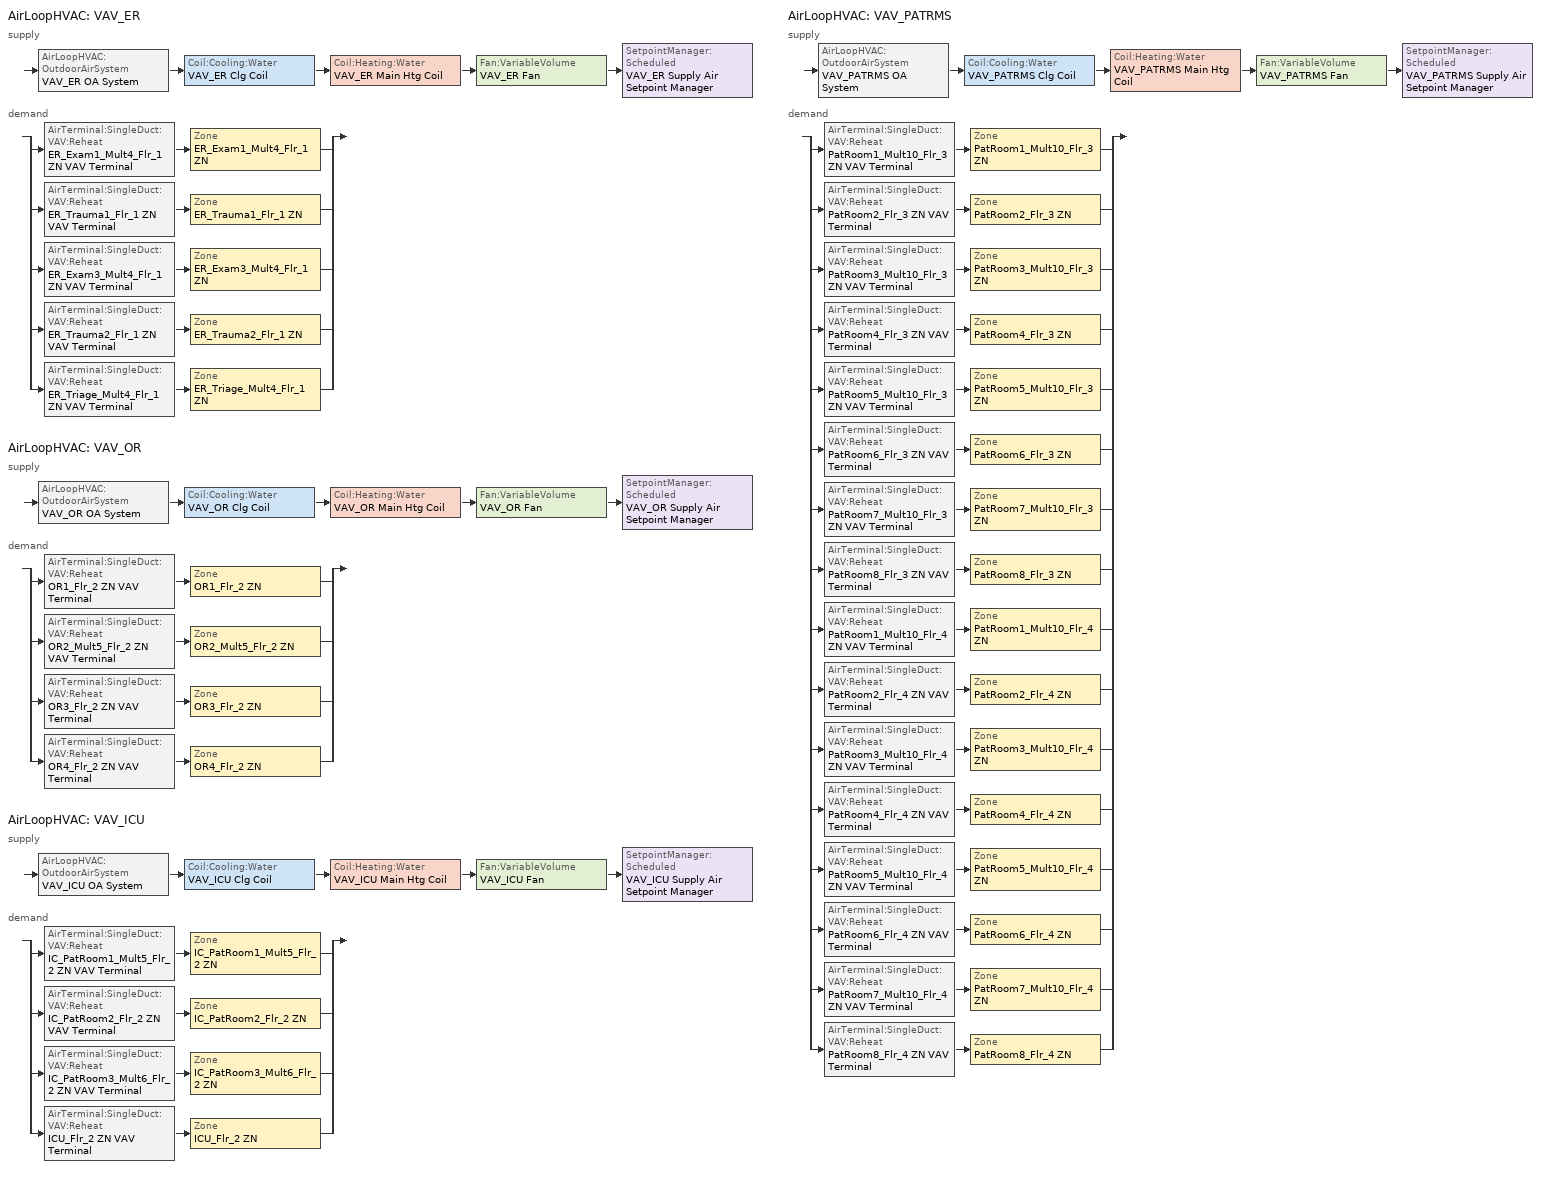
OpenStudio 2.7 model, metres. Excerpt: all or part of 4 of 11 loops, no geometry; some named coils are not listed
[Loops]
AirLoopHVAC 'VAV_ER'
 supply: AirLoopHVAC:OutdoorAirSystem 'VAV_ER OA System' > Coil:Cooling:Water 'VAV_ER Clg Coil' > Coil:Heating:Water 'VAV_ER Main Htg Coil' > Fan:VariableVolume 'VAV_ER Fan' > SetpointManager:Scheduled 'VAV_ER Supply Air Setpoint Manager'
 demand: split
  | AirTerminal:SingleDuct:VAV:Reheat 'ER_Exam1_Mult4_Flr_1 ZN VAV Terminal' > Zone 'ER_Exam1_Mult4_Flr_1 ZN'
  | AirTerminal:SingleDuct:VAV:Reheat 'ER_Trauma1_Flr_1 ZN VAV Terminal' > Zone 'ER_Trauma1_Flr_1 ZN'
  | AirTerminal:SingleDuct:VAV:Reheat 'ER_Exam3_Mult4_Flr_1 ZN VAV Terminal' > Zone 'ER_Exam3_Mult4_Flr_1 ZN'
  | AirTerminal:SingleDuct:VAV:Reheat 'ER_Trauma2_Flr_1 ZN VAV Terminal' > Zone 'ER_Trauma2_Flr_1 ZN'
  | AirTerminal:SingleDuct:VAV:Reheat 'ER_Triage_Mult4_Flr_1 ZN VAV Terminal' > Zone 'ER_Triage_Mult4_Flr_1 ZN'
AirLoopHVAC 'VAV_OR'
 supply: AirLoopHVAC:OutdoorAirSystem 'VAV_OR OA System' > Coil:Cooling:Water 'VAV_OR Clg Coil' > Coil:Heating:Water 'VAV_OR Main Htg Coil' > Fan:VariableVolume 'VAV_OR Fan' > SetpointManager:Scheduled 'VAV_OR Supply Air Setpoint Manager'
 demand: split
  | AirTerminal:SingleDuct:VAV:Reheat 'OR1_Flr_2 ZN VAV Terminal' > Zone 'OR1_Flr_2 ZN'
  | AirTerminal:SingleDuct:VAV:Reheat 'OR2_Mult5_Flr_2 ZN VAV Terminal' > Zone 'OR2_Mult5_Flr_2 ZN'
  | AirTerminal:SingleDuct:VAV:Reheat 'OR3_Flr_2 ZN VAV Terminal' > Zone 'OR3_Flr_2 ZN'
  | AirTerminal:SingleDuct:VAV:Reheat 'OR4_Flr_2 ZN VAV Terminal' > Zone 'OR4_Flr_2 ZN'
AirLoopHVAC 'VAV_ICU'
 supply: AirLoopHVAC:OutdoorAirSystem 'VAV_ICU OA System' > Coil:Cooling:Water 'VAV_ICU Clg Coil' > Coil:Heating:Water 'VAV_ICU Main Htg Coil' > Fan:VariableVolume 'VAV_ICU Fan' > SetpointManager:Scheduled 'VAV_ICU Supply Air Setpoint Manager'
 demand: split
  | AirTerminal:SingleDuct:VAV:Reheat 'IC_PatRoom1_Mult5_Flr_2 ZN VAV Terminal' > Zone 'IC_PatRoom1_Mult5_Flr_2 ZN'
  | AirTerminal:SingleDuct:VAV:Reheat 'IC_PatRoom2_Flr_2 ZN VAV Terminal' > Zone 'IC_PatRoom2_Flr_2 ZN'
  | AirTerminal:SingleDuct:VAV:Reheat 'IC_PatRoom3_Mult6_Flr_2 ZN VAV Terminal' > Zone 'IC_PatRoom3_Mult6_Flr_2 ZN'
  | AirTerminal:SingleDuct:VAV:Reheat 'ICU_Flr_2 ZN VAV Terminal' > Zone 'ICU_Flr_2 ZN'
AirLoopHVAC 'VAV_PATRMS'
 supply: AirLoopHVAC:OutdoorAirSystem 'VAV_PATRMS OA System' > Coil:Cooling:Water 'VAV_PATRMS Clg Coil' > Coil:Heating:Water 'VAV_PATRMS Main Htg Coil' > Fan:VariableVolume 'VAV_PATRMS Fan' > SetpointManager:Scheduled 'VAV_PATRMS Supply Air Setpoint Manager'
 demand: split
  | AirTerminal:SingleDuct:VAV:Reheat 'PatRoom1_Mult10_Flr_3 ZN VAV Terminal' > Zone 'PatRoom1_Mult10_Flr_3 ZN'
  | AirTerminal:SingleDuct:VAV:Reheat 'PatRoom2_Flr_3 ZN VAV Terminal' > Zone 'PatRoom2_Flr_3 ZN'
  | AirTerminal:SingleDuct:VAV:Reheat 'PatRoom3_Mult10_Flr_3 ZN VAV Terminal' > Zone 'PatRoom3_Mult10_Flr_3 ZN'
  | AirTerminal:SingleDuct:VAV:Reheat 'PatRoom4_Flr_3 ZN VAV Terminal' > Zone 'PatRoom4_Flr_3 ZN'
  | AirTerminal:SingleDuct:VAV:Reheat 'PatRoom5_Mult10_Flr_3 ZN VAV Terminal' > Zone 'PatRoom5_Mult10_Flr_3 ZN'
  | AirTerminal:SingleDuct:VAV:Reheat 'PatRoom6_Flr_3 ZN VAV Terminal' > Zone 'PatRoom6_Flr_3 ZN'
  | AirTerminal:SingleDuct:VAV:Reheat 'PatRoom7_Mult10_Flr_3 ZN VAV Terminal' > Zone 'PatRoom7_Mult10_Flr_3 ZN'
  | AirTerminal:SingleDuct:VAV:Reheat 'PatRoom8_Flr_3 ZN VAV Terminal' > Zone 'PatRoom8_Flr_3 ZN'
  | AirTerminal:SingleDuct:VAV:Reheat 'PatRoom1_Mult10_Flr_4 ZN VAV Terminal' > Zone 'PatRoom1_Mult10_Flr_4 ZN'
  | AirTerminal:SingleDuct:VAV:Reheat 'PatRoom2_Flr_4 ZN VAV Terminal' > Zone 'PatRoom2_Flr_4 ZN'
  | AirTerminal:SingleDuct:VAV:Reheat 'PatRoom3_Mult10_Flr_4 ZN VAV Terminal' > Zone 'PatRoom3_Mult10_Flr_4 ZN'
  | AirTerminal:SingleDuct:VAV:Reheat 'PatRoom4_Flr_4 ZN VAV Terminal' > Zone 'PatRoom4_Flr_4 ZN'
  | AirTerminal:SingleDuct:VAV:Reheat 'PatRoom5_Mult10_Flr_4 ZN VAV Terminal' > Zone 'PatRoom5_Mult10_Flr_4 ZN'
  | AirTerminal:SingleDuct:VAV:Reheat 'PatRoom6_Flr_4 ZN VAV Terminal' > Zone 'PatRoom6_Flr_4 ZN'
  | AirTerminal:SingleDuct:VAV:Reheat 'PatRoom7_Mult10_Flr_4 ZN VAV Terminal' > Zone 'PatRoom7_Mult10_Flr_4 ZN'
  | AirTerminal:SingleDuct:VAV:Reheat 'PatRoom8_Flr_4 ZN VAV Terminal' > Zone 'PatRoom8_Flr_4 ZN'
[Sizing:Zone] Zone Cooling Design Supply Air Temperature Input Method=SupplyAirTemperature; Zone Cooling Design Supply Air Temperature {C}=12.7778; Zone Cooling Design Supply Air Temperature Difference {deltaC}=11.11; Zone Heating Design Supply Air Temperature Input Method=SupplyAirTemperature; Zone Heating Design Supply Air Temperature {C}=40; Zone Heating Design Supply Air Temperature Difference {deltaC}=11.11; Zone Cooling Design Supply Air Humidity Ratio {kg-H2O/kg-air}=0.0085; Zone Heating Design Supply Air Humidity Ratio {kg-H2O/kg-air}=0.008; Cooling Design Air Flow Method=DesignDayWithLimit; Heating Design Air Flow Method=DesignDay; Account for Dedicated Outdoor Air System=No; Dedicated Outdoor Air System Control Strategy=NeutralSupplyAir; Dedicated Outdoor Air Low Setpoint Temperature for Design {C}=autosize; Dedicated Outdoor Air High Setpoint Temperature for Design {C}=autosize
ER_Exam1_Mult4_Flr_1 ZN; ER_Exam3_Mult4_Flr_1 ZN; ER_Trauma1_Flr_1 ZN; ER_Trauma2_Flr_1 ZN; ER_Triage_Mult4_Flr_1 ZN; ICU_Flr_2 ZN; IC_PatRoom1_Mult5_Flr_2 ZN; IC_PatRoom2_Flr_2 ZN; IC_PatRoom3_Mult6_Flr_2 ZN; OR1_Flr_2 ZN; OR2_Mult5_Flr_2 ZN; OR3_Flr_2 ZN; OR4_Flr_2 ZN; PatRoom1_Mult10_Flr_3 ZN; PatRoom1_Mult10_Flr_4 ZN; PatRoom2_Flr_3 ZN; PatRoom2_Flr_4 ZN; PatRoom3_Mult10_Flr_3 ZN; PatRoom3_Mult10_Flr_4 ZN; PatRoom4_Flr_3 ZN; PatRoom4_Flr_4 ZN; PatRoom5_Mult10_Flr_3 ZN; PatRoom5_Mult10_Flr_4 ZN; PatRoom6_Flr_3 ZN; PatRoom6_Flr_4 ZN; PatRoom7_Mult10_Flr_3 ZN; PatRoom7_Mult10_Flr_4 ZN; PatRoom8_Flr_3 ZN; PatRoom8_Flr_4 ZN
[Zone equipment]
ER_Exam1_Mult4_Flr_1 ZN: ER_Exam1_Mult4_Flr_1 ZN VAV Terminal
ER_Exam3_Mult4_Flr_1 ZN: ER_Exam3_Mult4_Flr_1 ZN VAV Terminal
ER_Trauma1_Flr_1 ZN: ER_Trauma1_Flr_1 ZN VAV Terminal
ER_Trauma2_Flr_1 ZN: ER_Trauma2_Flr_1 ZN VAV Terminal
ER_Triage_Mult4_Flr_1 ZN: ER_Triage_Mult4_Flr_1 ZN VAV Terminal
ICU_Flr_2 ZN: ICU_Flr_2 ZN VAV Terminal
IC_PatRoom1_Mult5_Flr_2 ZN: IC_PatRoom1_Mult5_Flr_2 ZN VAV Terminal
IC_PatRoom2_Flr_2 ZN: IC_PatRoom2_Flr_2 ZN VAV Terminal
IC_PatRoom3_Mult6_Flr_2 ZN: IC_PatRoom3_Mult6_Flr_2 ZN VAV Terminal
OR1_Flr_2 ZN: OR1_Flr_2 ZN VAV Terminal
OR2_Mult5_Flr_2 ZN: OR2_Mult5_Flr_2 ZN VAV Terminal
OR3_Flr_2 ZN: OR3_Flr_2 ZN VAV Terminal
OR4_Flr_2 ZN: OR4_Flr_2 ZN VAV Terminal
PatRoom1_Mult10_Flr_3 ZN: PatRoom1_Mult10_Flr_3 ZN VAV Terminal
PatRoom1_Mult10_Flr_4 ZN: PatRoom1_Mult10_Flr_4 ZN VAV Terminal
PatRoom2_Flr_3 ZN: PatRoom2_Flr_3 ZN VAV Terminal
PatRoom2_Flr_4 ZN: PatRoom2_Flr_4 ZN VAV Terminal
PatRoom3_Mult10_Flr_3 ZN: PatRoom3_Mult10_Flr_3 ZN VAV Terminal
PatRoom3_Mult10_Flr_4 ZN: PatRoom3_Mult10_Flr_4 ZN VAV Terminal
PatRoom4_Flr_3 ZN: PatRoom4_Flr_3 ZN VAV Terminal
PatRoom4_Flr_4 ZN: PatRoom4_Flr_4 ZN VAV Terminal
PatRoom5_Mult10_Flr_3 ZN: PatRoom5_Mult10_Flr_3 ZN VAV Terminal
PatRoom5_Mult10_Flr_4 ZN: PatRoom5_Mult10_Flr_4 ZN VAV Terminal
PatRoom6_Flr_3 ZN: PatRoom6_Flr_3 ZN VAV Terminal
PatRoom6_Flr_4 ZN: PatRoom6_Flr_4 ZN VAV Terminal
PatRoom7_Mult10_Flr_3 ZN: PatRoom7_Mult10_Flr_3 ZN VAV Terminal
PatRoom7_Mult10_Flr_4 ZN: PatRoom7_Mult10_Flr_4 ZN VAV Terminal
PatRoom8_Flr_3 ZN: PatRoom8_Flr_3 ZN VAV Terminal
PatRoom8_Flr_4 ZN: PatRoom8_Flr_4 ZN VAV Terminal
[SetpointManager:Scheduled] Control Variable=Temperature
Name | Schedule
VAV_ER Supply Air Setpoint Manager | Supply Air Temp - 55.0F 1
VAV_OR Supply Air Setpoint Manager | Supply Air Temp - 55.0F 2
VAV_ICU Supply Air Setpoint Manager | Supply Air Temp - 55.0F 3
VAV_PATRMS Supply Air Setpoint Manager | Supply Air Temp - 55.0F 4
[AirLoopHVAC] Availability Schedule=Hospital HVACOperationSchd; Design Supply Air Flow Rate {m3/s}=AutoSize
VAV_ER; VAV_OR; VAV_ICU; VAV_PATRMS
[Sizing:System] Type of Load to Size On=Sensible; Design Outdoor Air Flow Rate {m3/s}=Autosize; Preheat Design Temperature {C}=7.22222; Preheat Design Humidity Ratio {kg-H2O/kg-Air}=0.008; Precool Design Temperature {C}=12.7778; Precool Design Humidity Ratio {kg-H2O/kg-Air}=0.008; Central Cooling Design Supply Air Temperature {C}=12.7778; Central Heating Design Supply Air Temperature {C}=12.7778; Sizing Option=NonCoincident; 100% Outdoor Air in Cooling=No; 100% Outdoor Air in Heating=No; Central Cooling Design Supply Air Humidity Ratio {kg-H2O/kg-Air}=0.0085; Central Heating Design Supply Air Humidity Ratio {kg-H2O/kg-Air}=0.008; Cooling Design Air Flow Method=DesignDay; Cooling Design Air Flow Rate {m3/s}=0; Heating Design Air Flow Method=DesignDay; Heating Design Air Flow Rate {m3/s}=0; System Outdoor Air Method=ZoneSum; Zone Maximum Outdoor Air Fraction=1; Cooling Supply Air Flow Rate Per Floor Area {m3/s-m2}=0.00996765; Cooling Fraction of Autosized Cooling Supply Air Flow Rate=1; Cooling Supply Air Flow Rate Per Unit Cooling Capacity {m3/s-W}=3.94755e-05; Heating Supply Air Flow Rate Per Floor Area {m3/s-m2}=0.00996765; Heating Fraction of Autosized Heating Supply Air Flow Rate=1; Heating Fraction of Autosized Cooling Supply Air Flow Rate=1; Heating Supply Air Flow Rate Per Unit Heating Capacity {m3/s-W}=3.15882e-05; Cooling Design Capacity Method=CoolingDesignCapacity; Cooling Design Capacity {W}=autosize; Cooling Design Capacity Per Floor Area {W/m2}=234.7; Fraction of Autosized Cooling Design Capacity=1; Heating Design Capacity Method=HeatingDesignCapacity; Heating Design Capacity {W}=autosize; Heating Design Capacity Per Floor Area {W/m2}=157; Fraction of Autosized Heating Design Capacity=1; Central Cooling Capacity Control Method=OnOff
Name | Central Heating Maximum System Air Flow Ratio
VAV_ER; VAV_OR; VAV_ICU | 1
VAV_PATRMS | 0.5
[Fan:VariableVolume] Availability Schedule=Always On Discrete; Fan Total Efficiency=0.62; Pressure Rise {Pa}=996.356; Maximum Flow Rate {m3/s}=Autosize; Fan Power Minimum Flow Rate Input Method=Fraction; Fan Power Minimum Flow Fraction=0.25; Fan Power Minimum Air Flow Rate {m3/s}=0; Motor Efficiency=0.9; Motor In Airstream Fraction=1; Fan Power Coefficient 1=0.0407599; Fan Power Coefficient 2=0.088045; Fan Power Coefficient 3=-0.0729261; Fan Power Coefficient 4=0.94374; Fan Power Coefficient 5=0
VAV_ER Fan; VAV_OR Fan; VAV_ICU Fan; VAV_PATRMS Fan
[Controller:OutdoorAir] Minimum Outdoor Air Flow Rate {m3/s}=autosize; Maximum Outdoor Air Flow Rate {m3/s}=Autosize; Economizer Control Type=NoEconomizer; Economizer Control Action Type=ModulateFlow; Economizer Maximum Limit Dry-Bulb Temperature {C}=28; Economizer Maximum Limit Enthalpy {J/kg}=64000; Lockout Type=NoLockout; Minimum Limit Type=FixedMinimum; Minimum Outdoor Air Schedule=Hospital BLDG_OA_FRAC_SCH; High Humidity Control=No; Heat Recovery Bypass Control Type=BypassWhenWithinEconomizerLimits
Name | Controller Mechanical Ventilation
VAV_ER OA Controller | VAV_ER Vent Controller
VAV_OR OA Controller | VAV_OR Vent Controller
VAV_ICU OA Controller | VAV_ICU Vent Controller
VAV_PATRMS OA Controller | VAV_PATRMS Vent Controller
[Controller:MechanicalVentilation] Availability Schedule=Always On Discrete; System Outdoor Air Method=VentilationRateProcedure
VAV_ER Vent Controller; VAV_OR Vent Controller; VAV_ICU Vent Controller; VAV_PATRMS Vent Controller
[AirLoopHVAC:OutdoorAirSystem]
Name | Controller
VAV_ER OA System | VAV_ER OA Controller
VAV_OR OA System | VAV_OR OA Controller
VAV_ICU OA System | VAV_ICU OA Controller
VAV_PATRMS OA System | VAV_PATRMS OA Controller
[AirTerminal:SingleDuct:VAV:Reheat] Availability Schedule=Always On Discrete; Maximum Air Flow Rate {m3/s}=AutoSize; Zone Minimum Air Flow Input Method=Constant; Constant Minimum Air Flow Fraction=0.7; Fixed Minimum Air Flow Rate {m3/s}=0; Maximum Hot Water or Steam Flow Rate {m3/s}=AutoSize; Minimum Hot Water or Steam Flow Rate {m3/s}=0; Convergence Tolerance=0.001; Damper Heating Action=ReverseWithLimits; Maximum Flow per Zone Floor Area During Reheat {m3/s-m2}=AutoSize; Maximum Flow Fraction During Reheat=0.5; Maximum Reheat Air Temperature {C}=40; Control For Outdoor Air=No
Name | Reheat Coil
ER_Exam1_Mult4_Flr_1 ZN VAV Terminal | ER_Exam1_Mult4_Flr_1 ZN Reheat Coil
ER_Trauma1_Flr_1 ZN VAV Terminal | ER_Trauma1_Flr_1 ZN Reheat Coil
ER_Exam3_Mult4_Flr_1 ZN VAV Terminal | ER_Exam3_Mult4_Flr_1 ZN Reheat Coil
ER_Trauma2_Flr_1 ZN VAV Terminal | ER_Trauma2_Flr_1 ZN Reheat Coil
ER_Triage_Mult4_Flr_1 ZN VAV Terminal | ER_Triage_Mult4_Flr_1 ZN Reheat Coil
OR1_Flr_2 ZN VAV Terminal | OR1_Flr_2 ZN Reheat Coil
OR2_Mult5_Flr_2 ZN VAV Terminal | OR2_Mult5_Flr_2 ZN Reheat Coil
OR3_Flr_2 ZN VAV Terminal | OR3_Flr_2 ZN Reheat Coil
OR4_Flr_2 ZN VAV Terminal | OR4_Flr_2 ZN Reheat Coil
IC_PatRoom1_Mult5_Flr_2 ZN VAV Terminal | IC_PatRoom1_Mult5_Flr_2 ZN Reheat Coil
IC_PatRoom2_Flr_2 ZN VAV Terminal | IC_PatRoom2_Flr_2 ZN Reheat Coil
IC_PatRoom3_Mult6_Flr_2 ZN VAV Terminal | IC_PatRoom3_Mult6_Flr_2 ZN Reheat Coil
ICU_Flr_2 ZN VAV Terminal | ICU_Flr_2 ZN Reheat Coil
PatRoom1_Mult10_Flr_3 ZN VAV Terminal | PatRoom1_Mult10_Flr_3 ZN Reheat Coil
PatRoom2_Flr_3 ZN VAV Terminal | PatRoom2_Flr_3 ZN Reheat Coil
PatRoom3_Mult10_Flr_3 ZN VAV Terminal | PatRoom3_Mult10_Flr_3 ZN Reheat Coil
PatRoom4_Flr_3 ZN VAV Terminal | PatRoom4_Flr_3 ZN Reheat Coil
PatRoom5_Mult10_Flr_3 ZN VAV Terminal | PatRoom5_Mult10_Flr_3 ZN Reheat Coil
PatRoom6_Flr_3 ZN VAV Terminal | PatRoom6_Flr_3 ZN Reheat Coil
PatRoom7_Mult10_Flr_3 ZN VAV Terminal | PatRoom7_Mult10_Flr_3 ZN Reheat Coil
PatRoom8_Flr_3 ZN VAV Terminal | PatRoom8_Flr_3 ZN Reheat Coil
PatRoom1_Mult10_Flr_4 ZN VAV Terminal | PatRoom1_Mult10_Flr_4 ZN Reheat Coil
PatRoom2_Flr_4 ZN VAV Terminal | PatRoom2_Flr_4 ZN Reheat Coil
PatRoom3_Mult10_Flr_4 ZN VAV Terminal | PatRoom3_Mult10_Flr_4 ZN Reheat Coil
PatRoom4_Flr_4 ZN VAV Terminal | PatRoom4_Flr_4 ZN Reheat Coil
PatRoom5_Mult10_Flr_4 ZN VAV Terminal | PatRoom5_Mult10_Flr_4 ZN Reheat Coil
PatRoom6_Flr_4 ZN VAV Terminal | PatRoom6_Flr_4 ZN Reheat Coil
PatRoom7_Mult10_Flr_4 ZN VAV Terminal | PatRoom7_Mult10_Flr_4 ZN Reheat Coil
PatRoom8_Flr_4 ZN VAV Terminal | PatRoom8_Flr_4 ZN Reheat Coil
[Schedule:Ruleset]
Name | Default Day Schedule | Summer Design Day Schedule | Winter Design Day Schedule
Hospital HVACOperationSchd | Hospital HVACOperationSchd Default | Hospital HVACOperationSchd Summer Design Day | Hospital HVACOperationSchd Winter Design Day
Hospital BLDG_OA_FRAC_SCH | Hospital BLDG_OA_FRAC_SCH Default | Hospital BLDG_OA_FRAC_SCH Summer Design Day | Hospital BLDG_OA_FRAC_SCH Winter Design Day
Supply Air Temp - 55.0F 1 | Supply Air Temp - 55.0F Default 1
Supply Air Temp - 55.0F 2 | Supply Air Temp - 55.0F Default 2
Supply Air Temp - 55.0F 3 | Supply Air Temp - 55.0F Default 3
Supply Air Temp - 55.0F 4 | Supply Air Temp - 55.0F Default 4
[Schedule:Day]
Hospital HVACOperationSchd Default; Hospital HVACOperationSchd Winter Design Day; Hospital HVACOperationSchd Summer Design Day: 24, 0, 1
Hospital BLDG_OA_FRAC_SCH Default: 24, 0, 0
Hospital BLDG_OA_FRAC_SCH Winter Design Day; Hospital BLDG_OA_FRAC_SCH Summer Design Day; Hospital BLDG_OA_FRAC_SCH WntrDsn|SmrDsn|Sat|Wkdy Day: 6, 0, 0, 18, 0, 0.25, 24, 0, 0
Supply Air Temp - 55.0F Default 1; Supply Air Temp - 55.0F Default 2; Supply Air Temp - 55.0F Default 3; Supply Air Temp - 55.0F Default 4: 24, 0, 12.7778
[Schedule:Rule]
Schedule Rule 29: Schedule Ruleset=Hospital BLDG_OA_FRAC_SCH; Rule Order=0; Day Schedule=Hospital BLDG_OA_FRAC_SCH WntrDsn|SmrDsn|Sat|Wkdy Day; Apply Monday=Yes; Apply Tuesday=Yes; Apply Wednesday=Yes; Apply Thursday=Yes; Apply Friday=Yes; Apply Saturday=Yes; Date Specification Type=DateRange; Start Month=1; Start Day=1; End Month=12; End Day=31
[Schedule:Constant]
Always On Discrete: Value=1
